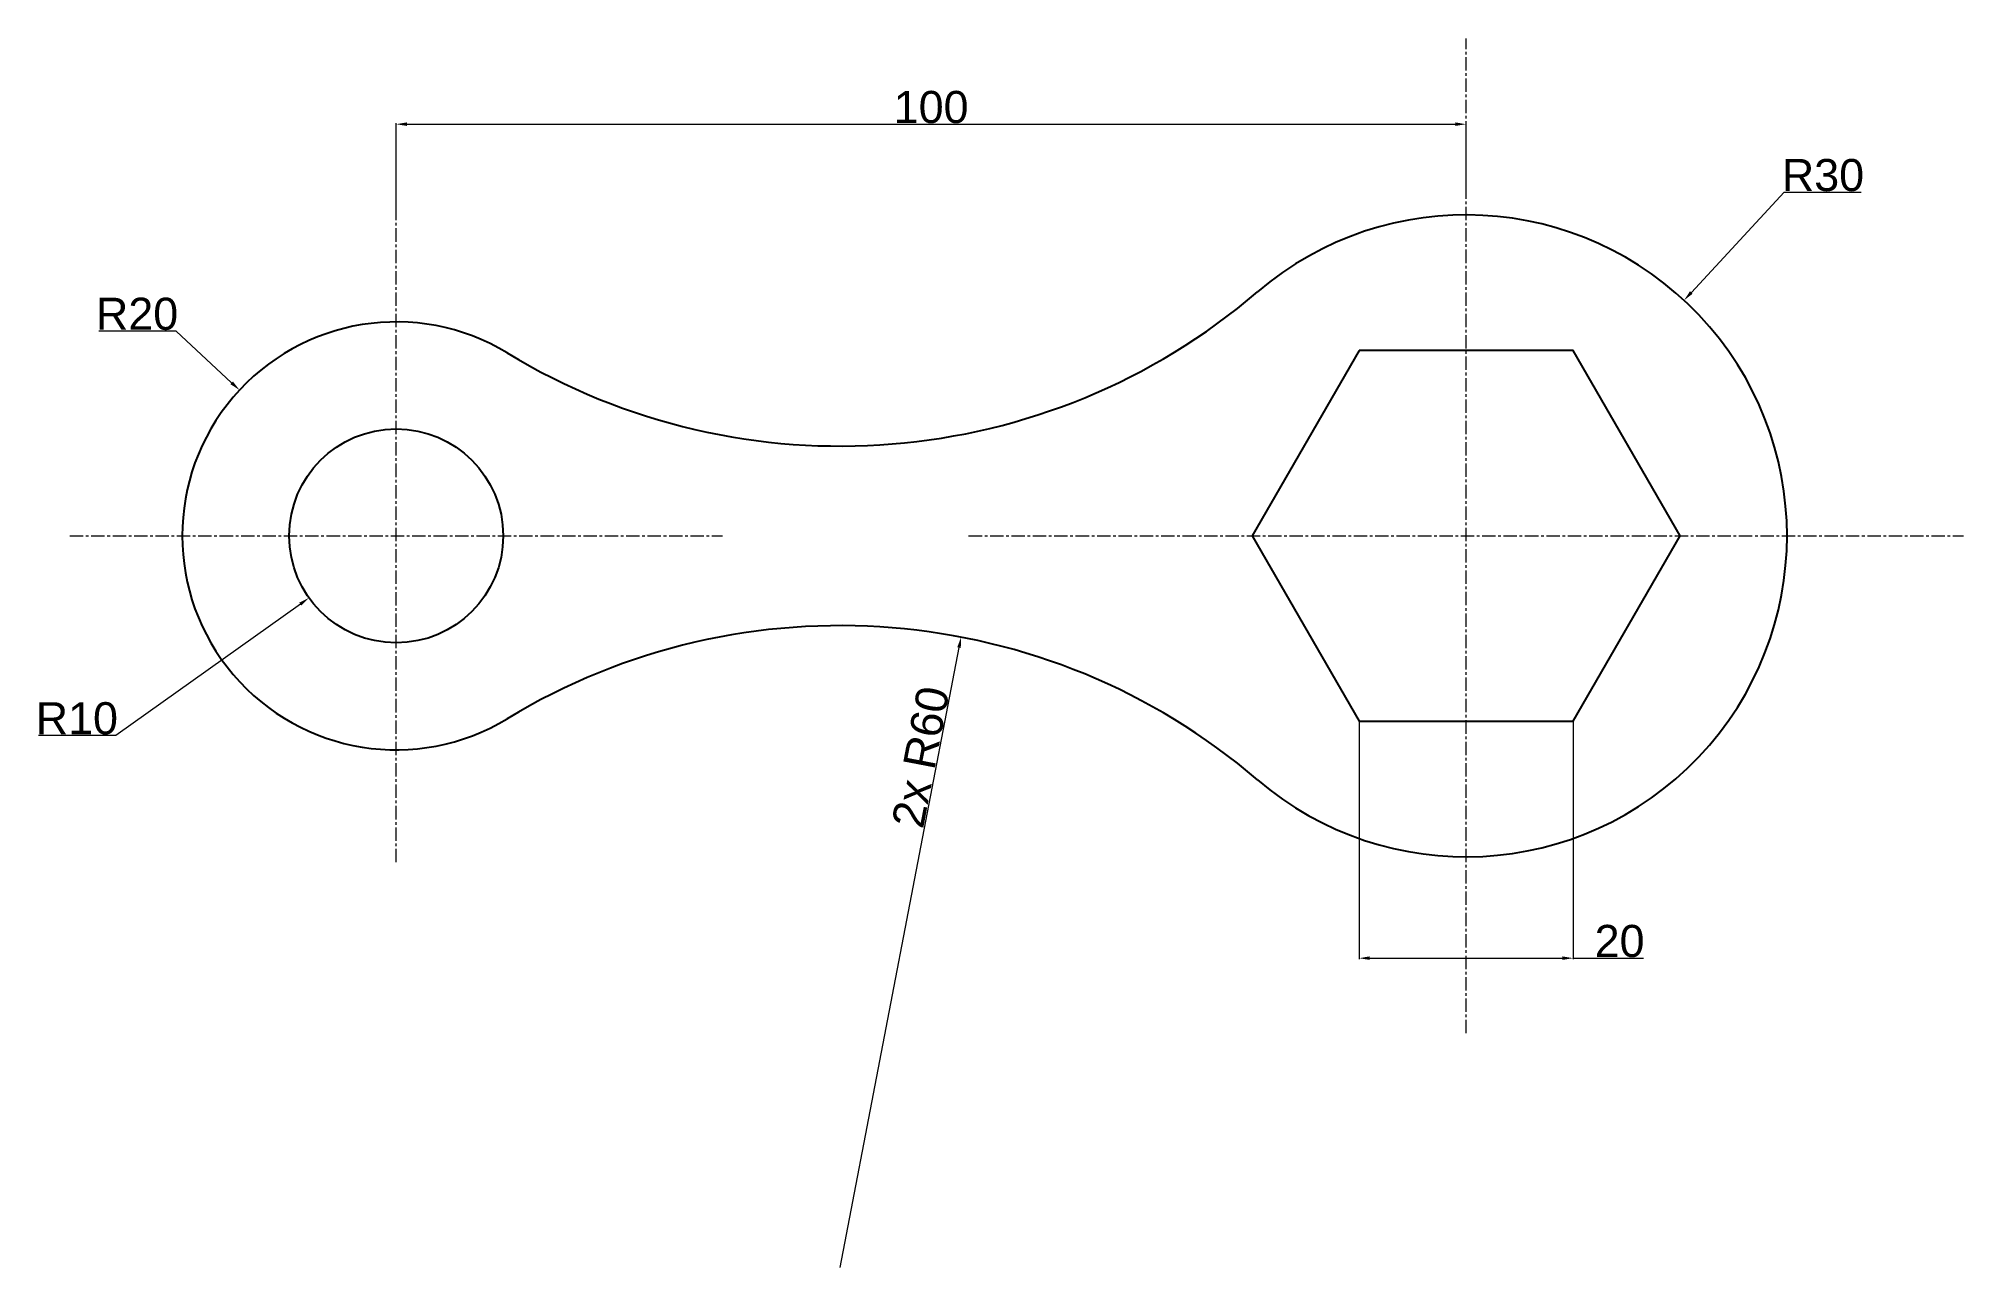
# Model space of a CAD drawing. Header units: millimetres. Extents: x -33 to 146, y -68 to 46.
import ezdxf

# ---------------------------------------------------------------- set-up
doc = ezdxf.new("R2010")
doc.units = ezdxf.units.MM
doc.header["$MEASUREMENT"] = 0
doc.linetypes.add('CENTER', pattern=[2, 1.25, -0.25, 0.25, -0.25])
doc.layers.add('AM_5', color=3, linetype='Continuous', lineweight=15)
doc.layers.add('AM_7', color=4, linetype='CENTER', lineweight=15)
doc.styles.get("Standard").update_dxf_attribs({"font": 'arial.ttf'})
doc.dimstyles.new('AM_ANSI$0', dxfattribs={"dimtxt": 3, "dimasz": 1, "dimexe": 0.1, "dimexo": 0.05, "dimgap": 0.06, "dimtad": 1, "dimtoh": 1, "dimzin": 9, "dimdsep": 46, "dimtxsty": 'Standard', "dimcen": 0, "dimclrd": 256, "dimclre": 256, "dimclrt": 2, "dimadec": 0, "dimazin": 2, "dimtp": 0.1, "dimtm": 0.1, "dimtfac": 0.71, "dimtofl": 0, "dimtmove": 0, "dimatfit": 3, "dimfxl": 1, "dimtolj": 1, "dimtzin": 7, "dimlwd": -1, "dimlwe": -1, "dimarcsym": 1})
doc.dimstyles.new('AM_ANSI$4', dxfattribs={"dimtxt": 3, "dimasz": 1, "dimexe": 0.1, "dimexo": 0.05, "dimgap": 0.06, "dimtad": 1, "dimtoh": 1, "dimzin": 9, "dimdsep": 46, "dimtxsty": 'Standard', "dimcen": 0, "dimclrd": 256, "dimclre": 256, "dimclrt": 2, "dimadec": 0, "dimazin": 2, "dimtp": 0.1, "dimtm": 0.1, "dimtfac": 0.71, "dimtofl": 0, "dimtmove": 0, "dimatfit": 0, "dimfxl": 1, "dimtolj": 1, "dimtzin": 7, "dimlwd": -1, "dimlwe": -1, "dimarcsym": 1})

# ---------------------------------------------------------------- blocks, each defined once
blk = doc.blocks.new('*D5')
at = {"layer": 'AM_5', "transparency": 16777216}
for p, q in [((-20.58, 19.15), (-27.8, 19.15)), ((-15.38, 14.3), (-20.58, 19.15))]:
    blk.add_line(p, q, dxfattribs=at)
blk.add_solid([(-15.26, 14.43), (-15.49, 14.18), (-14.64, 13.62)], dxfattribs=at)
at = {"layer": 'Defpoints', "color": 0, "transparency": 16777216}
for p in [(-14.64, 13.62), (0, 0)]:
    blk.add_point(p, dxfattribs=at)
at = {"layer": 'AM_5', "color": 2, "transparency": 16777216, "insert": (-24.22, 20.74), "char_height": 3, "attachment_point": 5}
blk.add_mtext('\\A1;R20', dxfattribs=at)
blk = doc.blocks.new('*D6')
at = {"layer": 'AM_5', "transparency": 16777216}
for p, q in [((-8.96, -6.38), (-26.21, -18.66)), ((-26.21, -18.66), (-33.43, -18.66))]:
    blk.add_line(p, q, dxfattribs=at)
blk.add_solid([(-9.06, -6.24), (-8.87, -6.51), (-8.15, -5.8)], dxfattribs=at)
at = {"layer": 'Defpoints', "color": 0, "transparency": 16777216}
for p in [(0, 0), (-8.15, -5.8)]:
    blk.add_point(p, dxfattribs=at)
at = {"layer": 'AM_5', "color": 2, "transparency": 16777216, "insert": (-29.85, -17.07), "char_height": 3, "attachment_point": 5}
blk.add_mtext('\\A1;R10', dxfattribs=at)
blk = doc.blocks.new('*D7')
at = {"layer": 'AM_5', "transparency": 16777216}
for p, q in [((121.06, 22.75), (129.72, 32.12)), ((129.72, 32.12), (136.94, 32.12))]:
    blk.add_line(p, q, dxfattribs=at)
blk.add_solid([(120.93, 22.87), (121.18, 22.64), (120.38, 22.02)], dxfattribs=at)
at = {"layer": 'Defpoints', "color": 0, "transparency": 16777216}
for p in [(120.38, 22.02), (100, 0)]:
    blk.add_point(p, dxfattribs=at)
at = {"layer": 'AM_5', "color": 2, "transparency": 16777216, "insert": (133.36, 33.71), "char_height": 3, "attachment_point": 5}
blk.add_mtext('\\A1;R30', dxfattribs=at)
blk = doc.blocks.new('*D8')
at = {"layer": 'AM_5', "transparency": 16777216}
blk.add_line((41.5, -68.39), (52.61, -10.45), dxfattribs=at)
blk.add_solid([(52.44, -10.42), (52.77, -10.48), (52.8, -9.47)], dxfattribs=at)
at = {"layer": 'Defpoints', "color": 0, "transparency": 16777216}
for p in [(52.8, -9.47), (41.5, -68.39)]:
    blk.add_point(p, dxfattribs=at)
at = {"layer": 'AM_5', "color": 2, "transparency": 16777216, "insert": (49.03, -20.68), "char_height": 3, "attachment_point": 5, "rotation": 79.1476}
blk.add_mtext('\\A1;2x R60', dxfattribs=at)
blk = doc.blocks.new('*D9')
at = {"layer": 'AM_5', "transparency": 16777216}
for p, q in [((0, 30.55), (0, 38.58)), ((1, 38.48), (99, 38.48)), ((100, 31.51), (100, 38.58))]:
    blk.add_line(p, q, dxfattribs=at)
for points in [[(1, 38.65), (1, 38.32), (0, 38.48)], [(99, 38.65), (99, 38.32), (100, 38.48)]]:
    blk.add_solid(points, dxfattribs=at)
at = {"layer": 'Defpoints', "color": 0, "transparency": 16777216}
for p in [(100, 38.48), (100, 31.46), (0, 30.5)]:
    blk.add_point(p, dxfattribs=at)
at = {"layer": 'AM_5', "color": 2, "transparency": 16777216, "insert": (50, 40.07), "char_height": 3, "attachment_point": 5}
blk.add_mtext('\\A1;100', dxfattribs=at)
blk = doc.blocks.new('*D10')
at = {"layer": 'AM_5', "transparency": 16777216}
for p, q in [((90, -17.37), (90, -39.58)), ((110, -17.37), (110, -39.58)), ((91, -39.48), (109, -39.48)), ((110, -39.48), (116.57, -39.48))]:
    blk.add_line(p, q, dxfattribs=at)
for points in [[(91, -39.31), (91, -39.64), (90, -39.48)], [(109, -39.31), (109, -39.64), (110, -39.48)]]:
    blk.add_solid(points, dxfattribs=at)
at = {"layer": 'Defpoints', "color": 0, "transparency": 16777216}
for p in [(90, -17.32), (110, -17.32), (110, -39.48)]:
    blk.add_point(p, dxfattribs=at)
at = {"layer": 'AM_5', "color": 2, "transparency": 16777216, "insert": (114.35, -37.89), "char_height": 3, "attachment_point": 5}
blk.add_mtext('\\A1;20', dxfattribs=at)

msp = doc.modelspace()

# ---------------------------------------------------------------- linework, layer by layer
msp.add_lwpolyline([(90, 17.321), (80, 0), (90, -17.321), (110, -17.321), (120, 0), (110, 17.321)], close=True)
msp.add_circle((0, 0), 10)
for centre, radius, start, end in [((100, 0), 30, 229.4584, 130.5416), ((41.5, 68.394), 60, 238.75156, 310.5416), ((0, 0), 20, 58.75156, 301.24844), ((41.5, -68.394), 60, 49.4584, 121.24844)]:
    msp.add_arc(centre, radius, start, end)
at = {"layer": 'AM_7'}
for p, q in [((100, -46.494), (100, 46.494)), ((0, -30.5), (0, 30.5)), ((-30.5, 0), (30.5, 0)), ((53.506, 0), (146.494, 0))]:
    msp.add_line(p, q, dxfattribs=at)

# ---------------------------------------------------------------- dimensions: what is measured, and where the dimension line sits
at = {"layer": 'AM_5'}
dim = msp.add_linear_dim(base=(100, 38.482), p1=(0, 30.5), p2=(100, 31.46), dimstyle='AM_ANSI$0', override={"dimpost": ''}, dxfattribs=at)
dim.commit()
dim.dimension.update_dxf_attribs({"geometry": '*D9', "text_midpoint": (50, 40.074)})
for center, mpoint, picture, middle in [((100, 0), (120.376, 22.018), '*D7', (133.359, 32.115)), ((0, 0), (-8.147, -5.798), '*D6', (-29.854, -18.657))]:
    dim = msp.add_radius_dim(center=center, mpoint=mpoint, dimstyle='AM_ANSI$4', dxfattribs=at)
    dim.commit()
    dim.dimension.update_dxf_attribs({"geometry": picture, "text_midpoint": middle, "dimtype": 164})
dim = msp.add_radius_dim(center=(0, 0), mpoint=(-14.644, 13.622), dimstyle='AM_ANSI$4', override={"dimpost": ''}, dxfattribs=at)
dim.commit()
dim.dimension.update_dxf_attribs({"geometry": '*D5', "text_midpoint": (-24.222, 19.147), "dimtype": 164})
dim = msp.add_radius_dim(center=(41.5, -68.394), mpoint=(52.797, -9.467), text='2x <>', dimstyle='AM_ANSI$4', override={"dimpost": ''}, dxfattribs=at)
dim.commit()
dim.dimension.update_dxf_attribs({"geometry": '*D8', "text_midpoint": (50.589, -20.982), "dimtype": 164})
dim = msp.add_linear_dim(base=(110, -39.478), p1=(90, -17.321), p2=(110, -17.321), angle=0, dimstyle='AM_ANSI$0', dxfattribs=at)
dim.commit()
dim.dimension.update_dxf_attribs({"geometry": '*D10', "text_midpoint": (114.345, -39.478), "dimtype": 160})

doc.saveas('drawing.dxf')
